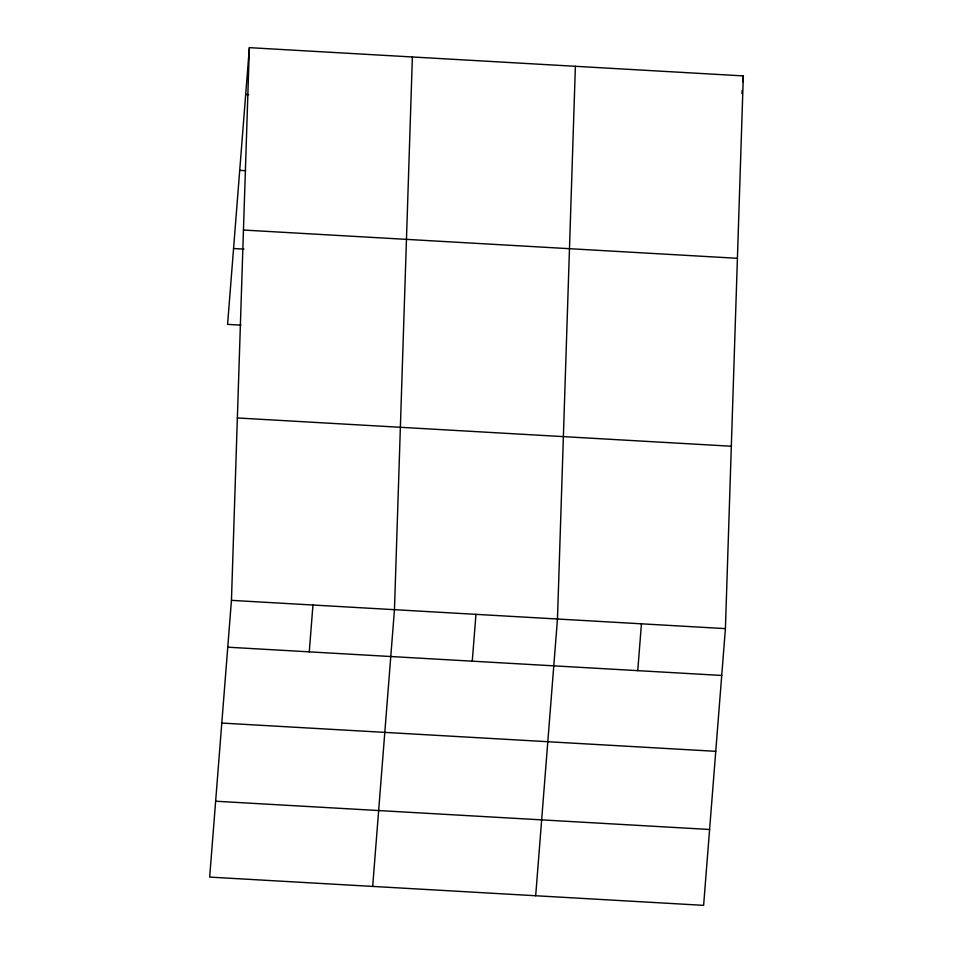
<?xml version="1.0" encoding="UTF-8"?>
<svg xmlns="http://www.w3.org/2000/svg" width="953" height="953" viewBox="0 0 953 953"><rect width="100%" height="100%" fill="white"/><g stroke="black" fill="none" stroke-linecap="round" stroke-linejoin="round"><path stroke-width="1.43" d="M231.448 600.354L249.376 47.65L743.328 75.906L725.412 628.623L703.624 905.35L209.672 877.094L231.448 600.354L725.412 628.623M412.375 56.977L394.459 609.682L372.683 886.421M575.386 66.305L557.469 619.009L535.681 895.737M249.376 47.65L227.588 324.377L240.93 325.14M309.272 651.864L312.953 605.024M472.271 661.179L475.964 614.351M637.748 670.65L641.44 623.81M741.946 93.477L742.173 90.547M742.863 81.767L743.328 75.906M245.683 94.49L248.65 94.657M239.715 170.349L245.636 170.694M243.456 230.042L737.408 258.299M233.556 248.519L243.932 249.114M237.368 417.962L731.32 446.23M227.767 647.194L721.719 675.451M221.799 723.065L715.751 751.321M215.64 801.223L709.604 829.479"/></g></svg>
